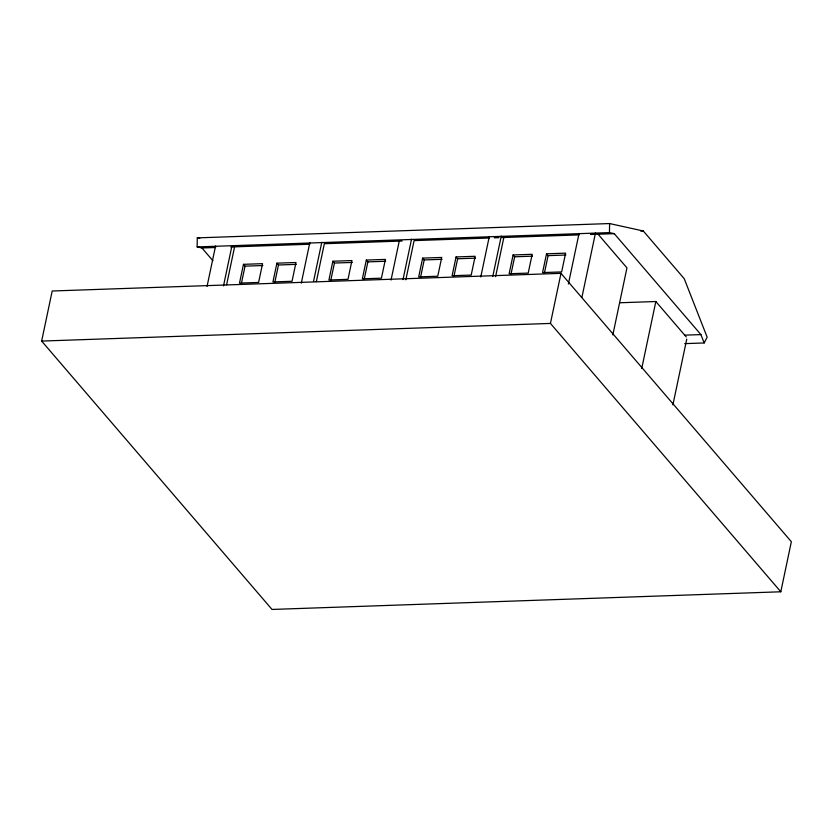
<?xml version="1.0" encoding="UTF-8"?>
<svg xmlns="http://www.w3.org/2000/svg" width="833" height="833" viewBox="0 0 833 833"><rect width="100%" height="100%" fill="white"/><g stroke="black" fill="none" stroke-linecap="round" stroke-linejoin="round"><path stroke-width="1.25" d="M215.653 247.505L201.95 247.974L197.14 246.912L197.286 237.874L609.6 223.556L643.295 230.991L684.226 278.691L707.155 337.198L704.177 342.957L684.674 343.633M704.177 342.957L700.907 334.595L614.265 233.667L609.454 232.605L609.6 223.556M41.65 341.072L52.198 290.998L560.984 273.349L791.35 541.71L780.802 591.784L272.016 609.444L41.65 341.072L550.436 323.423L780.802 591.784M207.042 286.448L215.57 245.995M223.504 285.886L231.761 246.693M226.607 284.771L234.594 246.849M243.465 264.332L239.508 283.105L258.594 282.439L262.551 263.665L243.465 264.332L245.037 266.154L262.843 265.529M241.341 283.678L245.037 266.154M276.9 263.166L272.943 281.939L292.029 281.283L295.986 262.51L276.9 263.166L278.472 264.988L296.277 264.373M274.775 282.512L278.472 264.988M301.286 283.178L309.803 242.726M313.51 281.502L321.777 242.309M316.353 281.658L324.339 243.725L402.131 241.029M332.877 261.229L328.92 280.003L347.996 279.336L351.953 260.562L332.877 261.229L334.439 263.051L352.255 262.426M330.753 280.575L334.439 263.051M366.312 260.063L362.355 278.836L381.431 278.18L385.387 259.407L366.312 260.063L367.874 261.885L385.679 261.27M364.177 279.409L367.874 261.885M391.031 280.065L399.288 240.872M402.995 279.649L411.523 239.196M405.838 279.805L414.095 240.612L489.283 238.009M422.643 258.105L418.687 276.889L437.762 276.223L441.719 257.449L422.643 258.105L424.205 259.927L442.011 259.313M420.509 277.462L424.205 259.927M456.067 256.949L452.111 275.723L471.197 275.067L475.154 256.283L456.067 256.949L457.64 258.771L475.445 258.157M453.943 276.296L457.64 258.771M480.776 276.952L489.304 236.499M492.751 276.535L501.268 236.083M495.583 276.691L503.84 237.499M513.097 254.971L509.14 273.745L528.216 273.089L532.172 254.304L513.097 254.971L514.659 256.793L532.464 256.179M510.962 274.317L514.659 256.793M546.521 253.805L542.564 272.589L561.65 271.922L565.607 253.149L546.521 253.805L548.093 255.637L565.899 255.013M544.397 273.162L548.093 255.637M550.436 323.423L560.984 273.349M568.398 283.949L579.06 233.386M581.923 297.287L595.512 232.813M612.838 334.876L626.957 267.872L598.084 234.229M641.722 368.519L655.842 301.515L619.554 302.775M672.897 404.848L686.756 339.104M640.692 231.085L643.295 230.991M197.14 246.912L609.454 232.605M230.793 246.974L309.782 244.236M494.271 237.832L499.061 237.665M501.445 237.582L579.029 234.896M590.482 234.489L614.265 233.667M684.716 335.158L700.907 334.595M197.286 237.874L199.785 238.425M655.842 301.515L686.257 336.949M201.95 247.974L212.884 260.719"/></g></svg>
